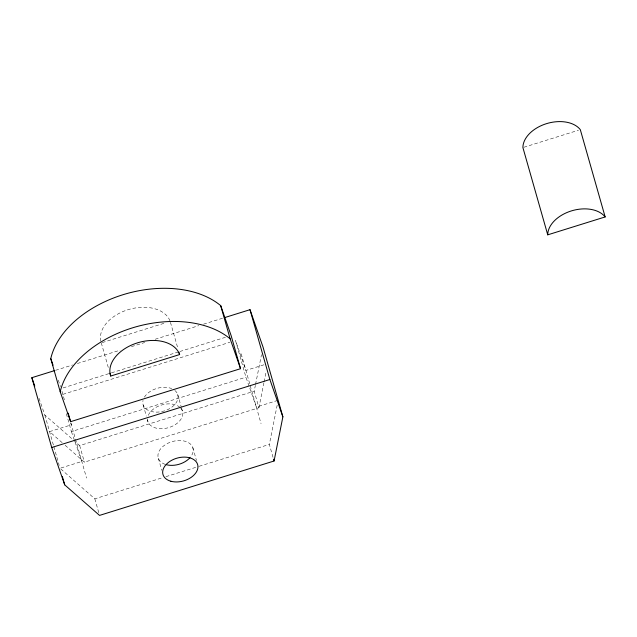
<?xml version="1.0" encoding="UTF-8"?>
<svg xmlns="http://www.w3.org/2000/svg" width="637" height="637" viewBox="0 0 637 637"><rect width="100%" height="100%" fill="white"/><g stroke="black" fill="none" stroke-linecap="round" stroke-linejoin="round"><path stroke-width="0.48" stroke-dasharray="3.19 2.39" d="M65.133 445.271L84.395 462.167L258.917 407.76L254.203 391.182L255.349 385.425M255.541 384.461L261.481 354.713M258.917 407.76L263.901 382.805M264.092 381.85L266.003 372.247M273.018 457.31L269.347 444.411L277.199 405.06M523.853 147.274L578.436 130.259M102.239 342.587L164.521 323.166M55.562 370.304L72.634 364.985M77.38 363.504L120.059 350.199M131.445 346.647L144.718 342.507M155.157 339.258L198.784 325.65M203.529 324.177L222.496 318.261M63.079 387.917L110.543 373.115M111.491 372.82L178.893 351.807M179.841 351.513L225.41 337.307M62.88 394.351L229.814 342.308M263.933 364.794L245.914 370.416L235.507 340.532L245.938 377.192L256.345 407.067L278.162 400.267M66.336 413.739L71.416 431.599L245.938 377.192M39 398.236L44.853 415.045L79.681 445.589L254.203 391.182M60.953 467.98L81.823 461.475L74.991 441.871M60.746 468.928L94.825 498.827L162.164 477.83M165.962 476.643L198.211 466.595M199.158 466.3L269.347 444.411M62.171 442.675L49.575 431.623L71.392 424.823L70.739 422.96M58.254 380.106L60.523 386.635M71.416 431.599L74.664 440.939M241.192 353.83L249.927 384.509M250.19 385.449L261.059 423.645M170.453 322.346L178.002 348.877M177.659 394.343L181.33 407.242M181.593 408.158L182.373 410.921M192.804 447.572L196.475 460.471M143.214 405.084L146.359 416.136M147.41 419.823L147.935 421.662M158.358 458.314L161.766 470.289M101.291 342.881L108.839 369.404M79.681 445.589L84.395 462.167M94.825 498.827L99.022 513.565M61.988 391.349L64.95 401.772M70.866 422.984L86.536 478.061M44.853 415.045L53.588 445.725M53.85 446.664L59.201 465.456M174.857 390.465A18.051 11.856 -15.9 0 1 164.338 410.913A18.051 11.856 -15.9 0 1 143.03 400.386M144.4 397.154A18.051 11.856 -15.9 0 1 171.727 388.634M100.805 341.177A36.094 23.704 -15.9 0 1 129.223 309.343A36.094 23.704 -15.9 0 1 170.183 321.398M165.214 464.373A18.051 11.856 -15.9 0 1 161.073 448.313A18.051 11.856 -15.9 0 1 185.327 441.322A18.051 11.856 -15.9 0 1 190.519 457.071M180.781 408.206A18.051 11.856 -15.9 0 1 169.052 427.499A18.051 11.856 -15.9 0 1 147.505 418.581M148.286 415.34A18.051 11.856 -15.9 0 1 162.961 404.614A18.051 11.856 -15.9 0 1 180.207 407.608"/><path stroke-width="0.96" d="M54.615 370.599L31.85 377.693L51.716 447.508L64.719 484.861L99.539 515.405L274.069 460.997L282.876 416.845L263.009 347.03L250.007 309.686L224.391 317.672M547.74 234.838L605.15 216.938L580.315 129.669A30.831 20.249 -15.9 0 0 546.411 123.682A30.831 20.249 -15.9 0 0 522.905 147.569L547.74 234.838A30.831 20.249 -15.9 0 1 571.246 210.951A30.831 20.249 -15.9 0 1 605.15 216.938M109.922 373.194L110.727 376.037L179.618 354.562L179.077 352.667M70.611 421.67L240.547 368.688L231.104 335.532L220.705 305.649A95.964 63.023 -15.9 0 0 122.734 294.796A95.964 63.023 -15.9 0 0 50.769 358.631L60.212 391.787L70.611 421.67L68.183 413.142M51.716 447.508L269.873 379.501L282.876 416.845M220.705 305.649L230.14 338.812L240.547 368.688M50.769 358.631L53.046 365.16M31.85 377.693L34.78 386.102M250.007 309.686L269.873 379.501M273.544 459.15L274.069 460.997M62.362 476.572L64.719 484.861M60.212 391.787A95.964 63.023 -15.9 0 1 132.17 327.951A95.964 63.023 -15.9 0 1 230.14 338.812M110.727 376.037A36.094 23.704 -15.9 0 1 137.369 342.889A36.094 23.704 -15.9 0 1 179.618 354.562M190.009 457.677A18.051 11.856 -15.9 0 1 166.161 464.668M170.883 481.246A18.051 11.856 -15.9 0 0 197.948 467.239A18.051 11.856 -15.9 0 0 172.078 460.097A18.051 11.856 -15.9 0 0 170.883 481.246"/></g></svg>
